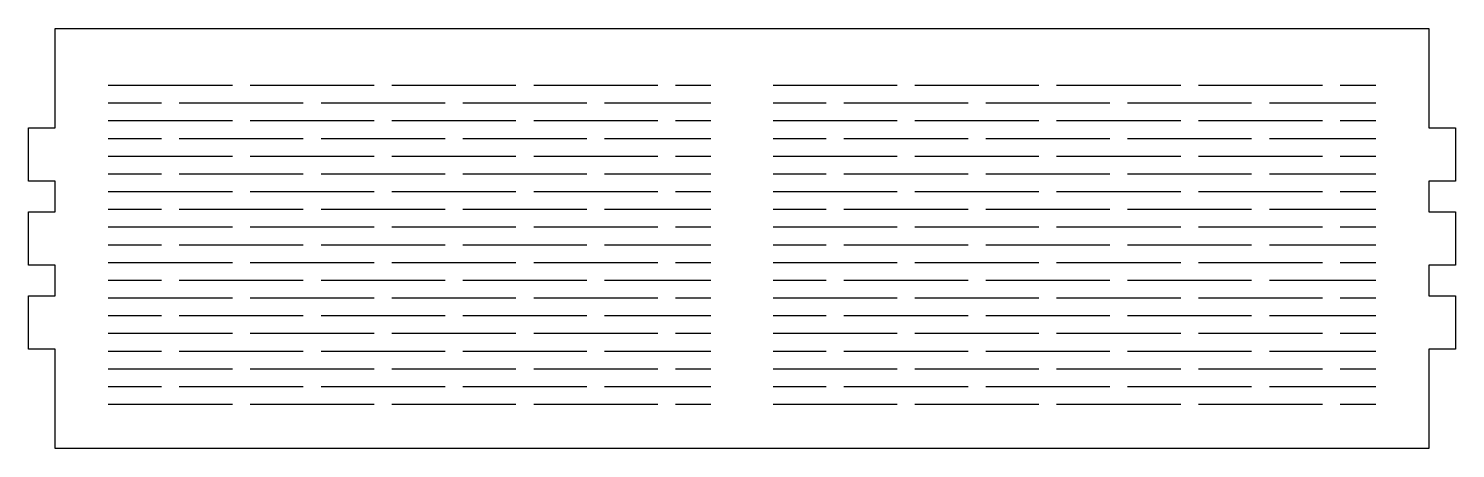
# Model space of a CAD drawing. Header units: millimetres. Extents: x 0 to 322, y 0 to 95.
import ezdxf

# ---------------------------------------------------------------- set-up
doc = ezdxf.new("R2010")
doc.units = ezdxf.units.MM
doc.layers.add('DESIGN_ONLY_CUT', color=7, linetype='Continuous')
doc.layers.add('DESIGN_ONLY_KERF', color=7, linetype='Continuous')

msp = doc.modelspace()

# ---------------------------------------------------------------- linework, layer by layer
at = {"layer": 'DESIGN_ONLY_CUT'}
msp.add_lwpolyline([(0, 34.44), (6, 34.44), (6, 41.4), (0, 41.4), (0, 53.4), (6, 53.4), (6, 60.36), (0, 60.36), (0, 72.36), (6, 72.36), (6, 94.8), (316, 94.8), (316, 72.36), (322, 72.36), (322, 60.36), (316, 60.36), (316, 53.4), (322, 53.4), (322, 41.4), (316, 41.4), (316, 34.44), (322, 34.44), (322, 22.44), (316, 22.44), (316, 0), (6, 0), (6, 22.44), (0, 22.44), (0, 34.44)], close=True, dxfattribs=at)
at = {"layer": 'DESIGN_ONLY_KERF'}
for p, q in [((18, 82), (46, 82)), ((50, 82), (78, 82)), ((82, 82), (110, 82)), ((114, 82), (142, 82)), ((146, 82), (154, 82)), ((168, 82), (196, 82)), ((200, 82), (228, 82)), ((232, 82), (260, 82)), ((264, 82), (292, 82)), ((296, 82), (304, 82)), ((18, 78), (30, 78)), ((34, 78), (62, 78)), ((66, 78), (94, 78)), ((98, 78), (126, 78)), ((130, 78), (154, 78)), ((168, 78), (180, 78)), ((184, 78), (212, 78)), ((216, 78), (244, 78)), ((248, 78), (276, 78)), ((280, 78), (304, 78)), ((18, 74), (46, 74)), ((50, 74), (78, 74)), ((82, 74), (110, 74)), ((114, 74), (142, 74)), ((146, 74), (154, 74)), ((168, 74), (196, 74)), ((200, 74), (228, 74)), ((232, 74), (260, 74)), ((264, 74), (292, 74)), ((296, 74), (304, 74)), ((18, 70), (30, 70)), ((34, 70), (62, 70)), ((66, 70), (94, 70)), ((98, 70), (126, 70)), ((130, 70), (154, 70)), ((168, 70), (180, 70)), ((184, 70), (212, 70)), ((216, 70), (244, 70)), ((248, 70), (276, 70)), ((280, 70), (304, 70)), ((18, 66), (46, 66)), ((50, 66), (78, 66)), ((82, 66), (110, 66)), ((114, 66), (142, 66)), ((146, 66), (154, 66)), ((168, 66), (196, 66)), ((200, 66), (228, 66)), ((232, 66), (260, 66)), ((264, 66), (292, 66)), ((296, 66), (304, 66)), ((18, 62), (30, 62)), ((34, 62), (62, 62)), ((66, 62), (94, 62)), ((98, 62), (126, 62)), ((130, 62), (154, 62)), ((168, 62), (180, 62)), ((184, 62), (212, 62)), ((216, 62), (244, 62)), ((248, 62), (276, 62)), ((280, 62), (304, 62)), ((18, 58), (46, 58)), ((50, 58), (78, 58)), ((82, 58), (110, 58)), ((114, 58), (142, 58)), ((146, 58), (154, 58)), ((168, 58), (196, 58)), ((200, 58), (228, 58)), ((232, 58), (260, 58)), ((264, 58), (292, 58)), ((296, 58), (304, 58)), ((18, 54), (30, 54)), ((34, 54), (62, 54)), ((66, 54), (94, 54)), ((98, 54), (126, 54)), ((130, 54), (154, 54)), ((168, 54), (180, 54)), ((184, 54), (212, 54)), ((216, 54), (244, 54)), ((248, 54), (276, 54)), ((280, 54), (304, 54)), ((18, 50), (46, 50)), ((50, 50), (78, 50)), ((82, 50), (110, 50)), ((114, 50), (142, 50)), ((146, 50), (154, 50)), ((168, 50), (196, 50)), ((200, 50), (228, 50)), ((232, 50), (260, 50)), ((264, 50), (292, 50)), ((296, 50), (304, 50)), ((18, 46), (30, 46)), ((34, 46), (62, 46)), ((66, 46), (94, 46)), ((98, 46), (126, 46)), ((130, 46), (154, 46)), ((168, 46), (180, 46)), ((184, 46), (212, 46)), ((216, 46), (244, 46)), ((248, 46), (276, 46)), ((280, 46), (304, 46)), ((18, 42), (46, 42)), ((50, 42), (78, 42)), ((82, 42), (110, 42)), ((114, 42), (142, 42)), ((146, 42), (154, 42)), ((168, 42), (196, 42)), ((200, 42), (228, 42)), ((232, 42), (260, 42)), ((264, 42), (292, 42)), ((296, 42), (304, 42)), ((18, 38), (30, 38)), ((34, 38), (62, 38)), ((66, 38), (94, 38)), ((98, 38), (126, 38)), ((130, 38), (154, 38)), ((168, 38), (180, 38)), ((184, 38), (212, 38)), ((216, 38), (244, 38)), ((248, 38), (276, 38)), ((280, 38), (304, 38)), ((18, 34), (46, 34)), ((50, 34), (78, 34)), ((82, 34), (110, 34)), ((114, 34), (142, 34)), ((146, 34), (154, 34)), ((168, 34), (196, 34)), ((200, 34), (228, 34)), ((232, 34), (260, 34)), ((264, 34), (292, 34)), ((296, 34), (304, 34)), ((18, 30), (30, 30)), ((34, 30), (62, 30)), ((66, 30), (94, 30)), ((98, 30), (126, 30)), ((130, 30), (154, 30)), ((168, 30), (180, 30)), ((184, 30), (212, 30)), ((216, 30), (244, 30)), ((248, 30), (276, 30)), ((280, 30), (304, 30)), ((18, 26), (46, 26)), ((50, 26), (78, 26)), ((82, 26), (110, 26)), ((114, 26), (142, 26)), ((146, 26), (154, 26)), ((168, 26), (196, 26)), ((200, 26), (228, 26)), ((232, 26), (260, 26)), ((264, 26), (292, 26)), ((296, 26), (304, 26)), ((18, 22), (30, 22)), ((34, 22), (62, 22)), ((66, 22), (94, 22)), ((98, 22), (126, 22)), ((130, 22), (154, 22)), ((168, 22), (180, 22)), ((184, 22), (212, 22)), ((216, 22), (244, 22)), ((248, 22), (276, 22)), ((280, 22), (304, 22)), ((18, 18), (46, 18)), ((50, 18), (78, 18)), ((82, 18), (110, 18)), ((114, 18), (142, 18)), ((146, 18), (154, 18)), ((168, 18), (196, 18)), ((200, 18), (228, 18)), ((232, 18), (260, 18)), ((264, 18), (292, 18)), ((296, 18), (304, 18)), ((18, 14), (30, 14)), ((34, 14), (62, 14)), ((66, 14), (94, 14)), ((98, 14), (126, 14)), ((130, 14), (154, 14)), ((168, 14), (180, 14)), ((184, 14), (212, 14)), ((216, 14), (244, 14)), ((248, 14), (276, 14)), ((280, 14), (304, 14)), ((18, 10), (46, 10)), ((50, 10), (78, 10)), ((82, 10), (110, 10)), ((114, 10), (142, 10)), ((146, 10), (154, 10)), ((168, 10), (196, 10)), ((200, 10), (228, 10)), ((232, 10), (260, 10)), ((264, 10), (292, 10)), ((296, 10), (304, 10))]:
    msp.add_line(p, q, dxfattribs=at)

doc.saveas('drawing.dxf')
